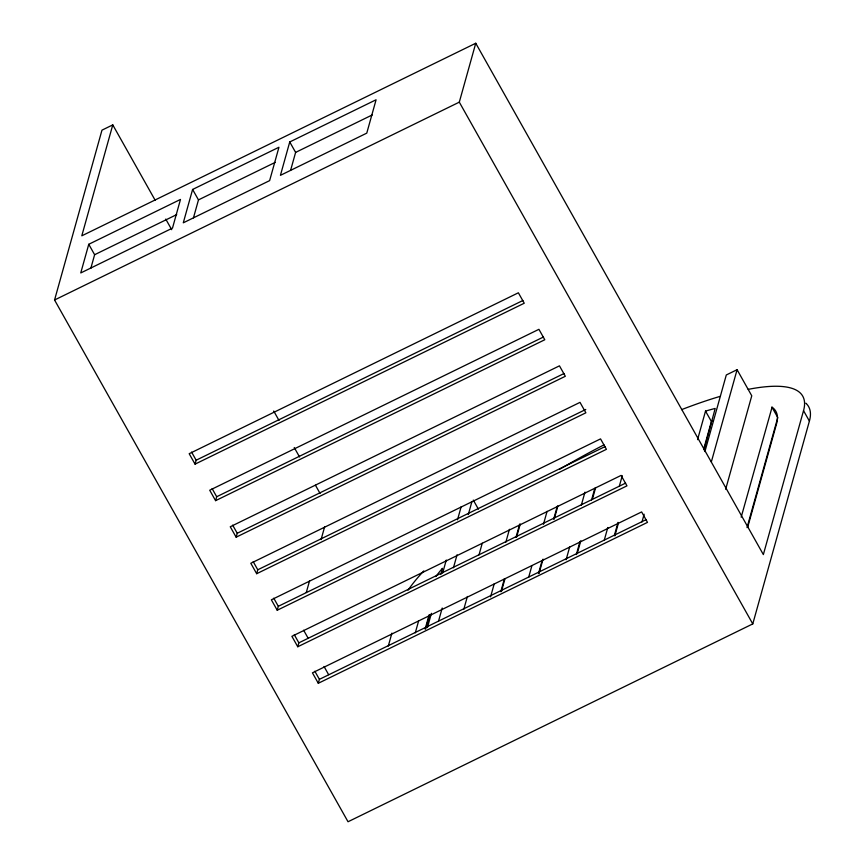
<?xml version="1.0" encoding="UTF-8"?>
<svg xmlns="http://www.w3.org/2000/svg" width="865" height="865" viewBox="0 0 865 865"><rect width="100%" height="100%" fill="white"/><g stroke="black" fill="none" stroke-linecap="round" stroke-linejoin="round"><path stroke-width="1.3" d="M806.569 403.89A231.279 55.63 -29.4 0 1 809.402 421.093L752.777 623.903L348.033 821.75L54.56 299.993L101.973 130.161L112.774 124.884L155.159 200.248M112.774 124.884L81.797 235.821L475.75 43.25L763.352 554.573L803.531 410.659A231.279 55.63 -29.4 0 0 748.214 389.358M88.76 244.287L80.748 272.951L172.492 228.101L180.493 199.437L88.76 244.287L94.62 254.721L90.793 268.431M192.603 189.457L183.283 222.824L269.631 180.623L278.952 147.245L192.603 189.457L198.474 199.891L193.457 217.861M195.047 464.137L189.186 453.703L518.373 292.792L524.244 303.226L195.047 464.137L196.15 460.212L191.587 452.103M289.743 141.968L280.422 175.346L366.771 133.134L376.091 99.767L289.743 141.968L295.614 152.402L290.597 170.373M215.59 500.662L209.719 490.228L538.917 329.316L544.788 339.75L215.59 500.662L216.693 496.737L212.12 488.617M236.134 537.187L230.263 526.753L559.46 365.841L565.332 376.275L236.134 537.187L237.237 533.262L232.663 525.142M256.678 573.711L250.807 563.277L580.004 402.366L585.875 412.8L256.678 573.711L257.77 569.786L253.207 561.666M277.222 610.236L271.351 599.802L600.548 438.89L606.419 449.324L277.222 610.236L278.314 606.311L273.751 598.191M306.296 592.493L309.54 580.891M321.066 539.609L324.667 526.72M297.765 646.76L291.894 636.326L621.092 475.415L626.963 485.849L297.765 646.76L298.858 642.836L294.295 634.715M752.777 623.903L459.304 102.146L475.75 43.25M318.309 683.285L312.438 672.84L641.635 511.929L647.496 522.374L318.309 683.285L319.401 679.349L314.838 671.24M388.288 646.101L391.91 633.137M415.286 632.866L418.541 621.211M425.126 629.06L429.105 614.82M425.721 628.877L429.7 614.626M440.901 574.479L442.437 568.327A200.442 48.213 -29.4 0 0 435.819 576.609M427.418 627.59L431.408 613.307M442.642 573.052L446.275 560.066M457.509 519.811L461.132 506.825M438.577 621.016L442.199 608.03M453.444 567.775L457.066 554.789M468.3 514.534L471.933 501.549M463.759 609.447L467.392 596.461M478.994 554.908L482.248 543.22M490.585 596.818L494.218 583.832M505.82 542.279L509.442 529.293M500.813 591.671L504.436 578.685M516.037 537.133L519.66 524.147M501.386 591.584L505.009 578.609M516.61 537.068L520.243 524.082M528.634 577.409L531.889 565.742M543.458 524.287L547.08 511.334M538.473 573.592L542.096 560.639M553.676 519.173L557.287 506.22M539.057 573.398L543.036 559.147M554.26 518.978L557.871 506.025M566.121 559.731L569.743 546.723M581.345 505.128L584.967 492.131M576.339 554.562L579.961 541.566M591.563 499.959L594.828 488.26M577.204 553.632L580.826 540.679M592.406 499.213L595.661 487.546M604.192 540.441L607.814 527.488M619.383 486.022L622.281 475.653M614.399 535.327L618.021 522.374M614.842 535.911L618.475 522.903M641.971 521.984L644.144 514.21M697.558 439.647L705.526 411.091A200.442 48.213 -29.4 0 1 715.182 408.442L704.045 449.876M703.786 448.784L711.398 421.525L705.526 411.091M704.91 451.584L726.297 374.978L737.088 369.701L751.761 395.792L725.659 489.276M711.344 461.888L737.088 369.701M741.175 517.173L772.067 407.199A200.442 48.213 -29.4 0 1 776.543 423.85L747.62 527.455M747.036 527.607L777.776 417.525L771.904 407.091M198.474 199.891L275.232 162.371M295.614 152.402L372.361 114.883M94.62 254.721L176.709 214.596M54.56 299.993L459.304 102.146M196.15 460.212L522.914 300.49M216.693 496.737L543.458 337.015M237.237 533.262L564.002 373.529M257.77 569.786L585.756 409.469M278.314 606.311L605.089 446.578M298.858 642.836L625.633 483.103M319.401 679.349L646.177 519.627M803.531 410.659L809.402 421.093M473.296 500.089L478.399 509.161M165.756 219.094L171.713 229.69M273.718 411.037L279.017 420.455M294.251 447.54L299.55 456.958M315.444 485.222L320.072 493.461M303.637 630.228L308.243 638.413M324.029 666.472L328.624 674.657M408.031 590.222A231.279 55.63 -29.4 0 1 423.764 570.943M559.904 469.111A231.279 55.63 -29.4 0 1 603.997 444.859M681.62 409.621A231.279 55.63 -29.4 0 1 720.145 396.365M805.845 403.187A231.279 55.63 -29.4 0 1 806.212 403.533M711.398 421.525A200.442 48.213 -29.4 0 1 712.63 421.168"/></g></svg>
